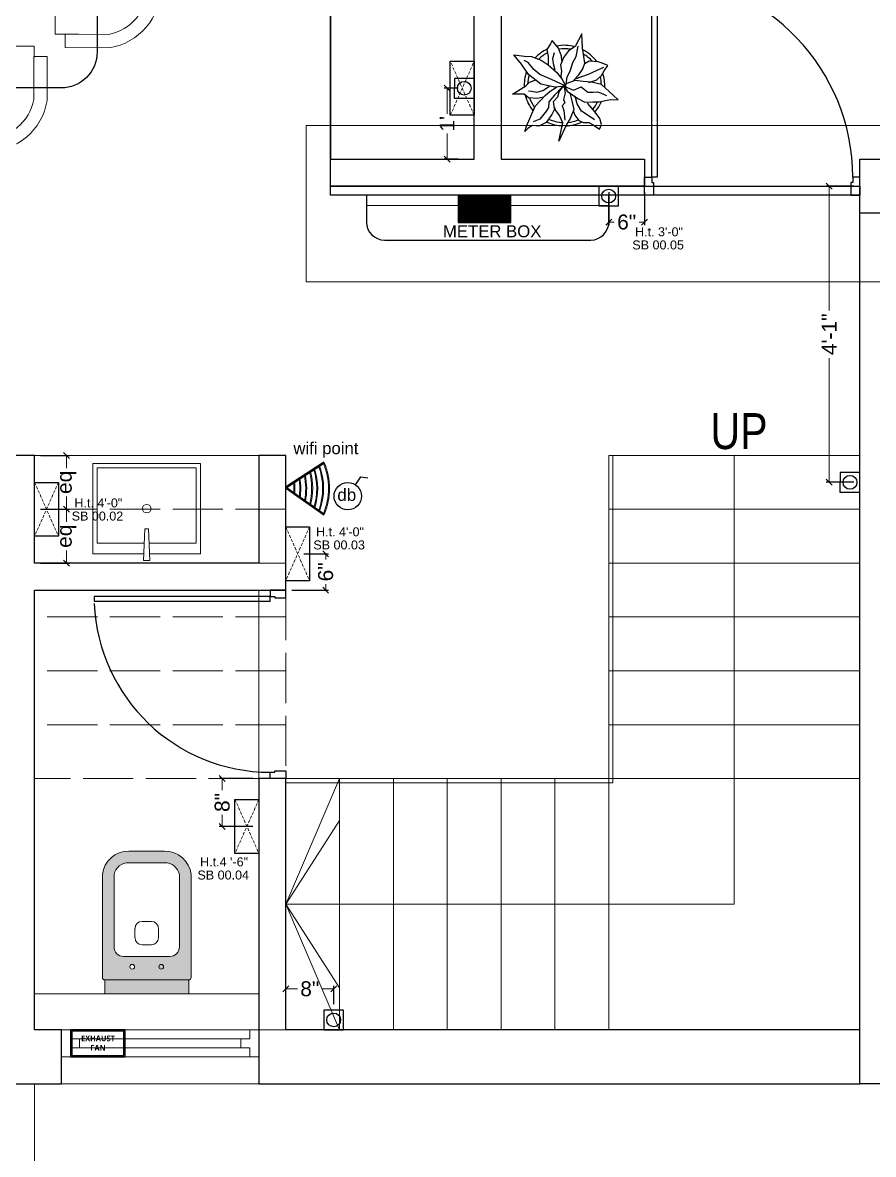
# Model space of a CAD drawing. Header units: millimetres. Extents: x 35877 to 3066687, y -650199 to -40525.
# Drawn here: x 150663.2 to 150805.4, y -178270.7 to -178081.5 of the extents above; entities that cross this region are included whole.
import ezdxf

# ---------------------------------------------------------------- set-up
doc = ezdxf.new("R2010")
doc.units = ezdxf.units.MM
doc.header["$MEASUREMENT"] = 0
doc.header["$PDMODE"] = 35
for name, pattern in [('ACAD_ISO02W100', [15, 12, -3]), ('DASHED', [0.75, 0.5, -0.25]), ('DASHED2', [0.375, 0.25, -0.125])]:
    doc.linetypes.add(name, pattern=pattern)
doc.layers.get('Defpoints').update_dxf_attribs({"color": 220})
for name, color, linetype, lineweight in [('$TD_AUDIT_GENERATED_(A0BDF17)', 32, 'Continuous', 30), ('COLUMN', 1, 'Continuous', 30), ('dim05', 1, 'Continuous', 13), ('el', 7, 'Continuous', 20), ('ELEC-wires', 1, 'DASHED2', 13), ('Electrical', 84, 'Continuous', 30), ('FURNI', 25, 'Continuous', 5), ('FURNITURE', 32, 'Continuous', 9), ('GROUND FLOOR', 7, 'Continuous', 9), ('GROUND FLOOR  ( PLINE )', 251, 'Continuous', 30), ('GROUND FLOOR ( DW_RAIL )', 7, 'Continuous', 9), ('GROUND FLOOR ( STAIR )', 251, 'Continuous', 9), ('wall', 7, 'Continuous', 30), ('XX~SLAB ( BEAM )~ ( DIM )', 7, 'Continuous', 9)]:
    doc.layers.add(name, color=color, linetype=linetype, lineweight=lineweight)
for name, color, linetype in [('AR DOOR', 40, 'Continuous'), ('AR ELE-5', 134, 'Continuous'), ('GROUND FLOOR  ( Text )', 251, 'Continuous'), ('Labels and Texts', 8, 'Continuous'), ('str coll', 6, 'Continuous')]:
    doc.layers.add(name, color=color, linetype=linetype)
doc.layers.add('PDF_INT-ELEC SWITCH BOARD', color=7, linetype='Continuous', true_color=0x00751d)
doc.styles.add('Arial', font='arial.ttf')
doc.styles.add("Cn_BT_0'-0", font='swissc.ttf')
doc.styles.get("Standard").update_dxf_attribs({"font": 'arial.ttf', "height": 6})
doc.dimstyles.new('ISO-25', dxfattribs={"dimtxt": 2.5, "dimasz": 1, "dimexe": 0.5, "dimexo": 1, "dimtad": 0, "dimdec": 1, "dimlunit": 4, "dimtxsty": 'Standard', "dimblk": 'OBLIQUE', "dimcen": 2.5, "dimclrd": 1, "dimclre": 1, "dimclrt": 5, "dimadec": 0, "dimazin": 0, "dimtfac": 1, "dimtdec": 1, "dimtmove": 0, "dimatfit": 3, "dimfxl": 1, "dimlwd": -1, "dimarcsym": 0})

# ---------------------------------------------------------------- blocks, each defined once
blk = doc.blocks.new('*U18')
for points in [[(0, 0), (0, 1120), (-30, 1120), (-30, 0)], [(40, 0), (0, 0), (0, -30), (-10, -30), (-10, -100), (40, -100)], [(-1160, 0), (-1120, 0), (-1120, -30), (-1110, -30), (-1110, -100), (-1160, -100)]]:
    blk.add_lwpolyline(points, close=True)
at = {"layer": 'AR ELE-5', "linetype": 'ByBlock', "ltscale": 15}
blk.add_arc((1.6, -0.7), 1121.6, 92.37301, 179.96526, dxfattribs=at)
blk = doc.blocks.new('SD DSD')
at = {"layer": 'FURNITURE', "color": 9, "true_color": 0xc7c8ca, "transparency": 33554687}
for p, q in [((3348486.7, -514623.32), (3348486.68, -514619.42)), ((3348502.23, -514619.34), (3348502.25, -514623.25)), ((3348486.7, -514623.32), (3348502.25, -514623.25)), ((3348483.69, -514625.26), (3348479.79, -514625.25)), ((3348483.69, -514625.26), (3348483.66, -514640.81)), ((3348505.76, -514625.26), (3348509.66, -514625.25)), ((3348505.76, -514625.26), (3348505.79, -514640.81)), ((3348479.75, -514640.8), (3348483.66, -514640.81)), ((3348509.7, -514640.8), (3348505.79, -514640.81)), ((3348479.75, -514651.77), (3348483.66, -514651.76)), ((3348483.69, -514667.31), (3348483.66, -514651.76)), ((3348505.76, -514667.31), (3348505.79, -514651.76)), ((3348509.7, -514651.77), (3348505.79, -514651.76)), ((3348483.69, -514667.31), (3348479.79, -514667.32)), ((3348505.76, -514667.31), (3348509.66, -514667.32)), ((3348486.7, -514669.25), (3348486.68, -514673.16)), ((3348486.7, -514669.25), (3348502.25, -514669.32)), ((3348502.23, -514673.23), (3348502.25, -514669.32))]:
    blk.add_line(p, q, dxfattribs=at)
at = {"layer": 'FURNITURE', "color": 9, "true_color": 0xc7c8ca, "transparency": 33554687, "flags": 128}
for points in [[(3348502.23, -514621.56), (3348504.46, -514621.55), (3348504.42, -514614.17, 0.853613), (3348484.42, -514614.22), (3348484.46, -514621.65), (3348486.68, -514621.64)], [(3348502.22, -514619.34), (3348502.23, -514621.56), (3348502.2, -514614.36, 0.835758), (3348486.65, -514614.39), (3348486.67, -514619.42), (3348486.68, -514621.64)], [(3348481.97, -514640.8), (3348481.97, -514643.02), (3348474.58, -514643.01, -0.853613), (3348474.58, -514623.01), (3348482.01, -514623.02), (3348482.01, -514625.25)], [(3348507.48, -514640.8), (3348507.48, -514643.02), (3348514.87, -514643.01, 0.853613), (3348514.87, -514623.01), (3348507.44, -514623.02), (3348507.44, -514625.25)], [(3348479.75, -514640.79), (3348481.97, -514640.8), (3348474.77, -514640.78, -0.835758), (3348474.76, -514625.23), (3348479.79, -514625.24), (3348482.01, -514625.25)], [(3348509.7, -514640.79), (3348507.48, -514640.8), (3348514.68, -514640.78, 0.835758), (3348514.69, -514625.23), (3348509.66, -514625.24), (3348507.44, -514625.25)], [(3348481.97, -514651.77), (3348481.97, -514649.55), (3348474.58, -514649.57, 0.853613), (3348474.58, -514669.57), (3348482.01, -514669.55), (3348482.01, -514667.32)], [(3348507.48, -514651.77), (3348507.48, -514649.55), (3348514.87, -514649.57, -0.853613), (3348514.87, -514669.57), (3348507.44, -514669.55), (3348507.44, -514667.32)], [(3348479.75, -514651.78), (3348481.97, -514651.77), (3348474.77, -514651.79, 0.835758), (3348474.76, -514667.34), (3348479.79, -514667.33), (3348482.01, -514667.33)], [(3348509.7, -514651.78), (3348507.48, -514651.77), (3348514.68, -514651.79, -0.835758), (3348514.69, -514667.34), (3348509.66, -514667.33), (3348507.44, -514667.33)], [(3348502.23, -514671.01), (3348504.46, -514671.02), (3348504.42, -514678.4, -0.853613), (3348484.42, -514678.36), (3348484.46, -514670.92), (3348486.68, -514670.93)], [(3348502.22, -514673.23), (3348502.23, -514671.01), (3348502.2, -514678.21, -0.835758), (3348486.65, -514678.18), (3348486.67, -514673.16), (3348486.68, -514670.93)]]:
    blk.add_lwpolyline(points, format="xyb", dxfattribs=at)
at = {"layer": 'FURNITURE', "color": 9, "lineweight": 30, "true_color": 0xc7c8ca, "transparency": 33554687}
blk.add_lwpolyline([(3348506.78, -514676.29), (3348482.68, -514676.29, -0.414214), (3348476.68, -514670.29), (3348476.68, -514622.29, -0.414214), (3348482.68, -514616.29), (3348506.78, -514616.29, -0.414214), (3348512.78, -514622.29), (3348512.78, -514670.29, -0.414214)], format="xyb", close=True, dxfattribs=at)
blk = doc.blocks.new('ARPLS010')
at = {"linetype": 'ByBlock'}
for p, q in [((0.121, 0.605), (-0.013, 0.459)), ((0.179, 0.666), (0.121, 0.605)), ((0.174, 0.573), (0.179, 0.666)), ((0.2, 0.432), (0.174, 0.573)), ((-0.278, 0.467), (-0.295, 0.42)), ((-0.248, 0.54), (-0.278, 0.467)), ((-0.182, 0.493), (-0.248, 0.54)), ((-0.222, 0.484), (-0.164, 0.347)), ((-0.125, 0.459), (-0.182, 0.493)), ((-0.072, 0.404), (-0.125, 0.459)), ((-0.013, 0.459), (-0.044, 0.336)), ((0.077, 0.412), (0.091, 0.447)), ((0.091, 0.447), (0.125, 0.522)), ((0.203, 0.352), (0.2, 0.432)), ((0.409, 0.44), (0.33, 0.38)), ((0.484, 0.459), (0.409, 0.44)), ((0.542, 0.434), (0.484, 0.459)), ((0.533, 0.42), (0.542, 0.434)), ((-0.295, 0.42), (-0.302, 0.309)), ((-0.302, 0.309), (-0.276, 0.258)), ((-0.164, 0.347), (-0.139, 0.295)), ((-0.139, 0.295), (-0.08, 0.131)), ((-0.038, 0.302), (-0.072, 0.404)), ((-0.044, 0.336), (-0.049, 0.232)), ((0.015, 0.209), (0.08, 0.288)), ((0.082, 0.358), (0.077, 0.412)), ((0.08, 0.288), (0.082, 0.358)), ((0.204, 0.254), (0.203, 0.352)), ((0.252, 0.313), (0.216, 0.287)), ((0.33, 0.38), (0.252, 0.313)), ((0.425, 0.373), (0.356, 0.269)), ((0.459, 0.303), (0.485, 0.354)), ((0.459, 0.236), (0.459, 0.303)), ((0.485, 0.354), (0.533, 0.42)), ((-0.469, 0.226), (-0.643, 0.216)), ((-0.643, 0.216), (-0.485, 0.134)), ((-0.359, 0.148), (-0.49, 0.172)), ((-0.362, 0.24), (-0.469, 0.226)), ((-0.278, 0.254), (-0.362, 0.24)), ((-0.287, 0.106), (-0.359, 0.148)), ((-0.21, 0.227), (-0.278, 0.254)), ((-0.132, 0.18), (-0.21, 0.227)), ((-0.063, 0.111), (-0.132, 0.18)), ((-0.049, 0.232), (-0.065, 0.135)), ((0.056, 0.114), (0.015, 0.209)), ((0.068, 0.032), (0.16, 0.165)), ((0.227, 0.157), (0.132, 0.131)), ((0.16, 0.165), (0.204, 0.254)), ((0.318, 0.213), (0.227, 0.157)), ((0.356, 0.269), (0.318, 0.213)), ((0.368, 0.128), (0.432, 0.176)), ((0.432, 0.176), (0.459, 0.236)), ((-0.485, 0.134), (-0.433, 0.051)), ((-0.433, 0.051), (-0.349, -0.011)), ((-0.18, 0.073), (-0.287, 0.106)), ((-0.111, 0.036), (-0.18, 0.073)), ((-0.013, 0.022), (-0.111, 0.036)), ((-0.084, -0.034), (0.007, 0.018)), ((0.003, 0.011), (-0.076, -0.16)), ((-0.065, 0.135), (-0.024, 0.018)), ((-0.024, 0.018), (0.009, 0.005)), ((0.006, -0.002), (0.068, 0.032)), ((0.007, 0.018), (0.02, -0.121)), ((0.009, 0.005), (0.056, 0.114)), ((0.017, -0.002), (0.091, 0.009)), ((0.088, 0.065), (0.187, 0.091)), ((0.091, 0.009), (0.173, -0.011)), ((0.173, -0.011), (0.212, 0.004)), ((0.187, 0.091), (0.297, 0.116)), ((0.212, 0.004), (0.252, -0.03)), ((0.297, 0.116), (0.408, 0.071)), ((0.309, 0.109), (0.368, 0.128)), ((0.309, -0.01), (0.43, 0.006)), ((0.408, 0.071), (0.482, 0.024)), ((0.482, 0.024), (0.689, -0.072)), ((-0.464, -0.073), (-0.558, -0.152)), ((-0.366, -0.036), (-0.464, -0.073)), ((-0.336, -0.142), (-0.413, -0.121)), ((-0.306, -0.033), (-0.366, -0.036)), ((-0.349, -0.011), (-0.256, -0.05)), ((-0.269, -0.135), (-0.336, -0.142)), ((-0.193, -0.113), (-0.269, -0.135)), ((-0.259, -0.2), (-0.168, -0.1)), ((-0.256, -0.05), (-0.185, -0.038)), ((-0.185, -0.038), (-0.114, -0.046)), ((-0.168, -0.1), (-0.084, -0.034)), ((-0.114, -0.046), (-0.093, -0.036)), ((0.02, -0.121), (-0.017, -0.291)), ((0.01, -0.014), (0.017, -0.002)), ((0.078, -0.064), (0.01, -0.014)), ((0.016, -0.023), (0.116, -0.122)), ((0.07, -0.179), (0.018, -0.1)), ((0.138, -0.083), (0.078, -0.064)), ((0.116, -0.122), (0.201, -0.195)), ((0.197, -0.135), (0.138, -0.083)), ((0.283, -0.123), (0.197, -0.135)), ((0.252, -0.03), (0.309, -0.01)), ((0.277, -0.114), (0.357, -0.156)), ((0.37, -0.064), (0.283, -0.123)), ((0.462, -0.021), (0.37, -0.064)), ((0.689, -0.072), (0.462, -0.021)), ((-0.558, -0.152), (-0.517, -0.172)), ((-0.517, -0.172), (-0.447, -0.216)), ((-0.447, -0.216), (-0.363, -0.202)), ((-0.363, -0.202), (-0.263, -0.2)), ((-0.318, -0.29), (-0.259, -0.2)), ((-0.076, -0.16), (-0.138, -0.304)), ((0.059, -0.27), (0.005, -0.185)), ((0.08, -0.342), (0.059, -0.27)), ((0.121, -0.239), (0.07, -0.179)), ((0.184, -0.299), (0.121, -0.239)), ((0.141, -0.261), (0.16, -0.336)), ((0.201, -0.195), (0.272, -0.198)), ((0.272, -0.198), (0.311, -0.225)), ((0.311, -0.225), (0.415, -0.304)), ((0.357, -0.156), (0.455, -0.226)), ((0.455, -0.226), (0.503, -0.317)), ((-0.368, -0.496), (-0.363, -0.408)), ((-0.363, -0.408), (-0.318, -0.29)), ((-0.199, -0.38), (-0.287, -0.45)), ((-0.138, -0.304), (-0.199, -0.38)), ((-0.017, -0.291), (-0.141, -0.446)), ((-0.042, -0.432), (-0.071, -0.352)), ((0.064, -0.446), (0.066, -0.407)), ((0.066, -0.407), (0.08, -0.342)), ((0.16, -0.336), (0.15, -0.445)), ((0.252, -0.362), (0.184, -0.299)), ((0.376, -0.416), (0.252, -0.362)), ((0.502, -0.472), (0.376, -0.416)), ((0.415, -0.304), (0.447, -0.388)), ((0.503, -0.317), (0.494, -0.398)), ((0.494, -0.398), (0.528, -0.452)), ((-0.382, -0.625), (-0.368, -0.496)), ((-0.269, -0.533), (-0.382, -0.625)), ((-0.287, -0.45), (-0.314, -0.498)), ((-0.141, -0.446), (-0.269, -0.533)), ((0.002, -0.48), (-0.042, -0.432)), ((0.104, -0.646), (0.002, -0.48)), ((0.106, -0.5), (0.104, -0.646)), ((0.15, -0.445), (0.106, -0.5)), ((0.567, -0.494), (0.502, -0.472)), ((0.528, -0.452), (0.567, -0.494))]:
    blk.add_line(p, q, dxfattribs=at)
for radius, start, end in [(0.5, 87.2367, 107.9154), (0.458, 91.6596, 104.0784), (0.5, 49.0791, 67.0324), (0.5, 126.2799, 152.7042), (0.458, 130.7647, 148.9789), (0.458, 49.8461, 63.9764), (0.458, 5.0517, 21.9108), (0.5, 1.3782, 25.7565), (0.5, 164.9216, 191.0302), (0.458, 169.9629, 188.6517), (0.458, 334.5625, 357.1532), (0.5, 333.6991, 357.5577), (0.5, 205.1623, 226.3204), (0.458, 207.232, 224.0819), (0.5, 283.5324, 308.8712), (0.458, 289.266, 306.1107), (0.5, 249.553, 272.4234), (0.458, 252.8522, 267.711)]:
    blk.add_arc((0, 0), radius, start, end, dxfattribs=at)
blk = doc.blocks.new('*U20')
for points in [[(0, 0), (0, 1120), (30, 1120), (30, 0)], [(-40, 0), (0, 0), (0, -30), (10, -30), (10, -100), (-40, -100)], [(1160, 0), (1120, 0), (1120, -30), (1110, -30), (1110, -100), (1160, -100)]]:
    blk.add_lwpolyline(points, close=True)
at = {"layer": 'AR ELE-5', "linetype": 'ByBlock', "ltscale": 15}
blk.add_arc((-1.6, -0.7), 1121.6, 0.03474, 87.62699, dxfattribs=at)
blk = doc.blocks.new('A$C3EC62B37')
at = {"layer": 'FURNITURE', "lineweight": 30, "ltscale": 0.25, "true_color": 0xffffff}
h = blk.add_hatch(color=7, dxfattribs=at)
h.dxf.hatch_style = 1
h.paths.add_polyline_path([(-12.22, 0), (-12.22, 2.35), (-26.26, 2.35), (-26.26, 0)])
h.paths.add_polyline_path([(-26.26, 2.35), (-12.22, 2.35, 0.414214), (-11.83, 2.74), (-11.83, 19.96, 0.388639), (-16.24, 23.87), (-22.38, 23.87, 0.379499), (-26.65, 19.96), (-26.65, 2.74, 0.414214)])
h.paths.add_polyline_path([(-15.35, 6.26), (-23.13, 6.26, -0.414214), (-24.7, 7.83), (-24.7, 19.96, -0.349567), (-22.37, 21.91), (-16.24, 21.91, -0.364948), (-13.78, 19.96), (-13.78, 7.83, -0.414214)], flags=16)
h.paths.add_polyline_path([(-18.46, 8.22), (-20.02, 8.22, -0.414214), (-21.2, 9.39), (-21.2, 10.96, -0.414214), (-20.02, 12.13), (-18.46, 12.13, -0.414214), (-17.28, 10.96), (-17.28, 9.39, -0.414214)], flags=0)
h.paths.add_polyline_path([(-22.06, 4.53, -1), (-21.27, 4.53, -1)], flags=16)
at = {"layer": 'FURNITURE', "color": 0, "linetype": 'ByBlock', "lineweight": -2}
for p, q in [((-22.24, 23.87), (-16.24, 23.87)), ((-22.24, 21.91), (-16.24, 21.91)), ((-26.65, 2.74), (-26.65, 19.96)), ((-24.7, 7.83), (-24.7, 19.96)), ((-13.78, 7.83), (-13.78, 19.96)), ((-11.83, 2.74), (-11.83, 19.96)), ((-20.02, 12.13), (-18.46, 12.13)), ((-21.2, 9.39), (-21.2, 10.96)), ((-17.28, 9.39), (-17.28, 10.96)), ((-20.02, 8.22), (-18.46, 8.22)), ((-23.13, 6.26), (-15.35, 6.26)), ((-26.26, 2.35), (-12.22, 2.35)), ((-26.26, 2.35), (-26.26, 0)), ((-12.22, 2.35), (-12.22, 0)), ((-26.26, 0), (-12.22, 0)), ((-26.26, 0), (-12.22, 0))]:
    blk.add_line(p, q, dxfattribs=at)
for centre in [(-21.66, 4.53), (-16.81, 4.53)]:
    blk.add_circle(centre, 0.391, dxfattribs=at)
for centre, radius, start, end in [((-22.31, 19.5), 4.37, 89.0873, 174.0395), ((-16.17, 19.5), 4.37, 5.9605, 90.9127), ((-22.31, 19.48), 2.44, 88.437, 168.6348), ((-16.17, 19.48), 2.44, 11.3652, 91.563), ((-20.02, 10.96), 1.17, 90, 180), ((-18.46, 10.96), 1.17, 0, 90), ((-23.13, 7.83), 1.57, 180, 270), ((-20.02, 9.39), 1.17, 180, 270), ((-18.46, 9.39), 1.17, 270, 0), ((-15.35, 7.83), 1.57, 270, 0), ((-26.26, 2.74), 0.391, 180, 270), ((-12.22, 2.74), 0.391, 270, 0)]:
    blk.add_arc(centre, radius, start, end, dxfattribs=at)
blk = doc.blocks.new('6616')
at = {"color": 242, "linetype": 'DASHED', "true_color": 0xcd2027}
for p, q in [((386784.79, -36915.77), (386775.78, -36911.78)), ((386784.79, -36911.78), (386775.78, -36915.77))]:
    blk.add_line(p, q, dxfattribs=at)
at = {"layer": 'ELEC-wires', "color": 5, "linetype": 'ByBlock', "lineweight": 30, "ltscale": 4}
blk.add_lwpolyline([(386775.78, -36911.78), (386784.79, -36911.78), (386784.79, -36915.77), (386775.78, -36915.77)], close=True, dxfattribs=at)
blk = doc.blocks.new('WIFI')
at = {"layer": '$TD_AUDIT_GENERATED_(A0BDF17)', "lineweight": 13, "true_color": 0xc7c8ca}
h = blk.add_hatch(color=9, dxfattribs=at)
h.dxf.hatch_style = 1
h.paths.add_polyline_path([(3320075.15, -510037.5), (3320075.24, -510037.64, -0.206837), (3320083.72, -510037.64), (3320083.82, -510037.5, 0.208331)])
h.paths.add_polyline_path([(3320075.66, -510038.29), (3320075.76, -510038.44, -0.179121), (3320083.18, -510038.42), (3320083.28, -510038.28, 0.181041)])
h.paths.add_polyline_path([(3320076.19, -510039.11), (3320076.29, -510039.25, -0.151306), (3320082.61, -510039.23), (3320082.71, -510039.09, 0.153663)])
h.paths.add_polyline_path([(3320076.65, -510039.81), (3320076.74, -510039.95, -0.127939), (3320082.13, -510039.93), (3320082.23, -510039.78, 0.130675)])
h.paths.add_polyline_path([(3320077.21, -510040.67), (3320077.31, -510040.82, -0.099586), (3320081.53, -510040.79), (3320081.63, -510040.64, 0.102799)])
h.paths.add_polyline_path([(3320077.79, -510041.56), (3320077.89, -510041.71, -0.070714), (3320080.9, -510041.69), (3320081.01, -510041.54, 0.074439)])
h.paths.add_polyline_path([(3320080.36, -510042.46, 0.045415), (3320078.39, -510042.48), (3320078.5, -510042.64, -0.041129), (3320080.25, -510042.62)])
at = {"layer": '$TD_AUDIT_GENERATED_(A0BDF17)', "color": 5, "lineweight": 53}
for q in [(3320075.15, -510037.5), (3320083.82, -510037.5)]:
    blk.add_line((3320079.34, -510043.93), q, dxfattribs=at)
at = {"layer": '$TD_AUDIT_GENERATED_(A0BDF17)', "lineweight": 13}
for centre, radius, start, end in [((3320079.48, -510047.46), 10.86, 66.4636, 113.5364), ((3320079.48, -510048.46), 10.86, 69.5551, 110.602), ((3320079.48, -510048.46), 10.69, 69.7839, 110.4045), ((3320079.48, -510049.45), 10.86, 72.6901, 107.6338), ((3320079.48, -510049.45), 10.69, 72.9716, 107.3874), ((3320079.48, -510050.29), 10.86, 75.3462, 105.1259), ((3320079.48, -510051.29), 10.86, 78.5929, 102.0702), ((3320079.48, -510051.29), 10.69, 78.9794, 101.7278), ((3320079.48, -510052.28), 10.86, 81.9217, 98.9505), ((3320079.48, -510052.28), 10.69, 82.3715, 98.5509), ((3320079.48, -510053.28), 10.86, 85.3513, 95.7524), ((3320079.48, -510053.28), 10.69, 85.8705, 95.2913)]:
    blk.add_arc(centre, radius, start, end, dxfattribs=at)
at = {"layer": '$TD_AUDIT_GENERATED_(A0BDF17)', "color": 252, "lineweight": 13, "true_color": 0x939598}
blk.add_arc((3320079.48, -510047.46), 10.69, 66.6419, 113.3863, dxfattribs=at)
at = {"layer": 'Labels and Texts', "lineweight": 13}
blk.add_arc((3320079.48, -510050.29), 10.69, 75.6739, 104.837, dxfattribs=at)
blk = doc.blocks.new('_Oblique')
at = {"layer": 'wall', "color": 0, "lineweight": -2}
blk.add_line((-0.5, -0.5), (0.5, 0.5), dxfattribs=at)
blk = doc.blocks.new('*D501')
at = {"layer": 'Defpoints', "color": 0, "lineweight": 0, "transparency": 16777216}
for p in [(150702.67, -178207.85), (150696.54, -178215.85), (150702.67, -178215.85)]:
    blk.add_point(p, dxfattribs=at)
at = {"layer": 'dim05', "color": 1, "linetype": 'Continuous', "lineweight": -2, "transparency": 16777216}
for p, q in [((150701.67, -178207.85), (150696.04, -178207.85)), ((150701.67, -178215.85), (150696.04, -178215.85))]:
    blk.add_line(p, q, dxfattribs=at)
at = {"layer": 'dim05', "color": 1, "linetype": 'Continuous', "transparency": 16777216}
for p, q in [((150696.54, -178207.85), (150696.54, -178209.79)), ((150696.54, -178215.85), (150696.54, -178213.91))]:
    blk.add_line(p, q, dxfattribs=at)
at = {"layer": 'dim05', "color": 1, "transparency": 16777216}
for p, rotation in [((150696.54, -178207.85), 90), ((150696.54, -178215.85), 270)]:
    blk.add_blockref('_Oblique', p, dxfattribs=dict(at, rotation=rotation))
at = {"layer": 'dim05', "color": 5, "lineweight": 25, "transparency": 16777216, "insert": (150696.54, -178211.85), "char_height": 2.5, "attachment_point": 5, "rotation": 90, "style": 'Arial'}
blk.add_mtext('8"', dxfattribs=at)
blk = doc.blocks.new('*D502')
at = {"layer": 'Defpoints', "color": 0, "lineweight": 0, "transparency": 16777216}
for p in [(150665.17, -178153.85), (150665.17, -178162.85), (150670.5, -178162.85)]:
    blk.add_point(p, dxfattribs=at)
at = {"layer": 'dim05', "color": 1, "linetype": 'Continuous', "lineweight": -2, "transparency": 16777216}
for p, q in [((150666.17, -178153.85), (150671, -178153.85)), ((150666.17, -178162.85), (150671, -178162.85))]:
    blk.add_line(p, q, dxfattribs=at)
at = {"layer": 'dim05', "color": 1, "linetype": 'Continuous', "transparency": 16777216}
for p, q in [((150670.5, -178153.85), (150670.5, -178155.97)), ((150670.5, -178162.85), (150670.5, -178160.73))]:
    blk.add_line(p, q, dxfattribs=at)
at = {"layer": 'dim05', "color": 1, "transparency": 16777216}
for p, rotation in [((150670.5, -178153.85), 90), ((150670.5, -178162.85), 270)]:
    blk.add_blockref('_Oblique', p, dxfattribs=dict(at, rotation=rotation))
at = {"layer": 'dim05', "color": 5, "lineweight": 25, "transparency": 16777216, "insert": (150670.5, -178158.35), "char_height": 2.5, "attachment_point": 5, "rotation": 90, "style": 'Arial'}
blk.add_mtext('eq', dxfattribs=at)
blk = doc.blocks.new('*D503')
at = {"layer": 'Defpoints', "color": 0, "lineweight": 0, "transparency": 16777216}
for p in [(150665.17, -178162.85), (150670.5, -178162.85), (150665.17, -178171.85)]:
    blk.add_point(p, dxfattribs=at)
at = {"layer": 'dim05', "color": 1, "linetype": 'Continuous', "lineweight": -2, "transparency": 16777216}
for p, q in [((150666.17, -178162.85), (150671, -178162.85)), ((150666.17, -178171.85), (150671, -178171.85))]:
    blk.add_line(p, q, dxfattribs=at)
at = {"layer": 'dim05', "color": 1, "linetype": 'Continuous', "transparency": 16777216}
for p, q in [((150670.5, -178162.85), (150670.5, -178164.97)), ((150670.5, -178171.85), (150670.5, -178169.73))]:
    blk.add_line(p, q, dxfattribs=at)
at = {"layer": 'dim05', "color": 1, "transparency": 16777216}
for p, rotation in [((150670.5, -178162.85), 90), ((150670.5, -178171.85), 270)]:
    blk.add_blockref('_Oblique', p, dxfattribs=dict(at, rotation=rotation))
at = {"layer": 'dim05', "color": 5, "lineweight": 25, "transparency": 16777216, "insert": (150670.5, -178167.35), "char_height": 2.5, "attachment_point": 5, "rotation": 90, "style": 'Arial'}
blk.add_mtext('eq', dxfattribs=at)
blk = doc.blocks.new('*D520')
at = {"layer": 'Defpoints', "color": 0, "lineweight": 0, "transparency": 16777216}
for p in [(150709.16, -178170.28), (150707.17, -178176.35), (150713.84, -178176.35)]:
    blk.add_point(p, dxfattribs=at)
at = {"layer": 'dim05', "color": 1, "linetype": 'Continuous', "lineweight": -2, "transparency": 16777216}
for p, q in [((150710.16, -178170.28), (150714.34, -178170.28)), ((150708.17, -178176.35), (150714.34, -178176.35))]:
    blk.add_line(p, q, dxfattribs=at)
at = {"layer": 'dim05', "color": 1, "linetype": 'Continuous', "transparency": 16777216}
for p, q in [((150713.84, -178170.28), (150713.84, -178171.25)), ((150713.84, -178176.35), (150713.84, -178175.38))]:
    blk.add_line(p, q, dxfattribs=at)
at = {"layer": 'dim05', "color": 1, "transparency": 16777216}
for p, rotation in [((150713.84, -178170.28), 90), ((150713.84, -178176.35), 270)]:
    blk.add_blockref('_Oblique', p, dxfattribs=dict(at, rotation=rotation))
at = {"layer": 'dim05', "color": 5, "lineweight": 25, "transparency": 16777216, "insert": (150713.84, -178173.31), "char_height": 2.5, "attachment_point": 5, "rotation": 90, "style": 'Arial'}
blk.add_mtext('6"', dxfattribs=at)
blk = doc.blocks.new('*D537')
at = {"layer": 'Defpoints', "color": 0, "lineweight": 0, "transparency": 16777216}
for p in [(150761.17, -178108.85), (150767.17, -178108.85), (150767.17, -178114.85)]:
    blk.add_point(p, dxfattribs=at)
at = {"layer": 'dim05', "color": 1, "linetype": 'Continuous', "lineweight": -2, "transparency": 16777216}
for p, q in [((150761.17, -178109.85), (150761.17, -178115.35)), ((150767.17, -178109.85), (150767.17, -178115.35))]:
    blk.add_line(p, q, dxfattribs=at)
at = {"layer": 'dim05', "color": 1, "linetype": 'Continuous', "transparency": 16777216}
for p, q in [((150761.17, -178114.85), (150762.1, -178114.85)), ((150767.17, -178114.85), (150766.24, -178114.85))]:
    blk.add_line(p, q, dxfattribs=at)
at = {"layer": 'dim05', "color": 1, "transparency": 16777216, "rotation": 180}
blk.add_blockref('_Oblique', (150761.17, -178114.85), dxfattribs=at)
at = {"layer": 'dim05', "color": 1, "transparency": 16777216}
blk.add_blockref('_Oblique', (150767.17, -178114.85), dxfattribs=at)
at = {"layer": 'dim05', "color": 5, "lineweight": 25, "transparency": 16777216, "insert": (150764.17, -178114.85), "char_height": 2.5, "attachment_point": 5, "style": 'Arial'}
blk.add_mtext('6"', dxfattribs=at)
blk = doc.blocks.new('*D549')
at = {"layer": 'Defpoints', "color": 0, "lineweight": 0, "transparency": 16777216}
for p in [(150737.01, -178092.48), (150734.13, -178104.35), (150737.01, -178104.35)]:
    blk.add_point(p, dxfattribs=at)
at = {"layer": 'dim05', "color": 1, "linetype": 'Continuous', "lineweight": -2, "transparency": 16777216}
for p, q in [((150736.01, -178092.48), (150733.63, -178092.48)), ((150736.01, -178104.35), (150733.63, -178104.35))]:
    blk.add_line(p, q, dxfattribs=at)
at = {"layer": 'dim05', "color": 1, "linetype": 'Continuous', "transparency": 16777216}
for p, q in [((150734.13, -178092.48), (150734.13, -178096.76)), ((150734.13, -178104.35), (150734.13, -178100.07))]:
    blk.add_line(p, q, dxfattribs=at)
at = {"layer": 'dim05', "color": 1, "transparency": 16777216}
for p, rotation in [((150734.13, -178092.48), 90), ((150734.13, -178104.35), 270)]:
    blk.add_blockref('_Oblique', p, dxfattribs=dict(at, rotation=rotation))
at = {"layer": 'dim05', "color": 5, "lineweight": 25, "transparency": 16777216, "insert": (150734.13, -178098.42), "char_height": 2.5, "attachment_point": 5, "rotation": 90, "style": 'Arial'}
blk.add_mtext("1'", dxfattribs=at)
blk = doc.blocks.new('*D553')
at = {"layer": 'Defpoints', "color": 0, "lineweight": 0, "transparency": 16777216}
for p in [(150803.17, -178108.85), (150798.05, -178158.34), (150803.17, -178158.34)]:
    blk.add_point(p, dxfattribs=at)
at = {"layer": 'dim05', "color": 1, "linetype": 'Continuous', "lineweight": -2, "transparency": 16777216}
for p, q in [((150802.17, -178108.85), (150797.55, -178108.85)), ((150802.17, -178158.34), (150797.55, -178158.34))]:
    blk.add_line(p, q, dxfattribs=at)
at = {"layer": 'dim05', "color": 1, "linetype": 'Continuous', "transparency": 16777216}
for p, q in [((150798.05, -178108.85), (150798.05, -178129.6)), ((150798.05, -178158.34), (150798.05, -178137.59))]:
    blk.add_line(p, q, dxfattribs=at)
at = {"layer": 'dim05', "color": 1, "transparency": 16777216}
for p, rotation in [((150798.05, -178108.85), 90), ((150798.05, -178158.34), 270)]:
    blk.add_blockref('_Oblique', p, dxfattribs=dict(at, rotation=rotation))
at = {"layer": 'dim05', "color": 5, "lineweight": 25, "transparency": 16777216, "insert": (150798.05, -178133.6), "char_height": 2.5, "attachment_point": 5, "rotation": 90, "style": 'Arial'}
blk.add_mtext('4\'-1"', dxfattribs=at)
blk = doc.blocks.new('*D564')
at = {"layer": 'Defpoints', "color": 0, "lineweight": 0, "transparency": 16777216}
for p in [(150707.17, -178243), (150707.17, -178246.54), (150715.18, -178246.54)]:
    blk.add_point(p, dxfattribs=at)
at = {"layer": 'dim05', "color": 1, "linetype": 'Continuous', "lineweight": -2, "transparency": 16777216}
for p, q in [((150707.17, -178245.54), (150707.17, -178242.5)), ((150715.18, -178245.54), (150715.18, -178242.5))]:
    blk.add_line(p, q, dxfattribs=at)
at = {"layer": 'dim05', "color": 1, "linetype": 'Continuous', "transparency": 16777216}
for p, q in [((150707.17, -178243), (150709.11, -178243)), ((150715.18, -178243), (150713.24, -178243))]:
    blk.add_line(p, q, dxfattribs=at)
at = {"layer": 'dim05', "color": 1, "transparency": 16777216, "rotation": 180}
blk.add_blockref('_Oblique', (150707.17, -178243), dxfattribs=at)
at = {"layer": 'dim05', "color": 1, "transparency": 16777216}
blk.add_blockref('_Oblique', (150715.18, -178243), dxfattribs=at)
at = {"layer": 'dim05', "color": 5, "lineweight": 25, "transparency": 16777216, "insert": (150711.18, -178243), "char_height": 2.5, "attachment_point": 5, "style": 'Arial'}
blk.add_mtext('8"', dxfattribs=at)
blk = doc.blocks.new('A$C1B9B2090')
at = {"layer": 'Electrical', "ltscale": 10}
blk.add_line((0, 4.97), (10.08, 4.97), dxfattribs=at)
at = {"layer": 'Electrical', "ltscale": 2}
for points in [[(0, 0), (10.08, 0), (10.08, 4.97), (0, 4.97)], [(0.25, 0.25), (9.83, 0.25), (9.83, 4.72), (0.25, 4.72)]]:
    blk.add_lwpolyline(points, close=True, dxfattribs=at)
at = {"layer": 'Electrical', "ltscale": 2, "insert": (1.5, 3.92), "char_height": 1.05, "width": 7.1646, "attachment_point": 1}
blk.add_mtext('\\pxqc;{\\fMalgun Gothic|b1|i0|c0|p34;\\W5.565;\\C0;\\W1;EXHAUST \\P\\W7.7995;\\W1;FAN}', dxfattribs=at)

msp = doc.modelspace()

# ---------------------------------------------------------------- hatches: boundary and pattern name
at = {"layer": 'el', "ltscale": 10, "true_color": 0x939598, "transparency": 33554687}
h = msp.add_hatch(dxfattribs=at)
h.set_pattern_fill('ANSI31', color=252, scale=0.3)
h.set_pattern_definition([(45, (-3169820.269493, 332033.58557), (-0.0265165042945, 0.0265165042945), [])])
h.paths.add_polyline_path([(150744.791, -178114.896), (150744.791, -178110.349), (150735.976, -178110.349), (150735.976, -178114.896)])

# ---------------------------------------------------------------- linework, layer by layer
at = {"layer": 'COLUMN', "transparency": 33554687}
msp.add_lwpolyline([(150818.167, -178104.349), (150818.167, -178113.349), (150803.167, -178113.349), (150803.167, -178104.349)], close=True, dxfattribs=at)
at = {"layer": 'FURNI', "lineweight": 0, "transparency": 33554687}
msp.add_lwpolyline([(150710.569, -178098.711), (150822.938, -178098.711), (150822.938, -178124.837), (150710.569, -178124.837)], close=True, dxfattribs=at)
at = {"layer": 'FURNITURE', "lineweight": 30, "transparency": 33554687}
for p, q in [((150714.667, -178104.349), (150714.667, -177996.349)), ((150720.667, -178110.349), (150720.667, -178114.849)), ((150761.167, -178114.849), (150761.167, -178110.349)), ((150723.667, -178117.849), (150758.167, -178117.849))]:
    msp.add_line(p, q, dxfattribs=at)
for points in [[(150714.667, -178104.349), (150738.667, -178104.349), (150738.667, -178068.347), (150714.667, -178068.347)], [(150714.667, -178108.849), (150803.167, -178108.849), (150803.167, -178110.349), (150714.667, -178110.349)]]:
    msp.add_lwpolyline(points, close=True, dxfattribs=at)
at = {"layer": 'FURNITURE', "lineweight": 5, "transparency": 33554687}
msp.add_lwpolyline([(150720.667, -178110.349), (150761.167, -178110.349), (150761.167, -178112.061), (150720.667, -178112.061)], close=True, dxfattribs=at)
at = {"layer": 'FURNITURE', "transparency": 33554687}
for points in [[(150683.42, -178170.308), (150674.909, -178170.294), (150674.917, -178155.2), (150692.917, -178155.22), (150692.909, -178170.314), (150684.396, -178170.309)], [(150683.507, -178168.508), (150675.63, -178168.494), (150675.637, -178155.92), (150692.197, -178155.94), (150692.19, -178168.513), (150684.311, -178168.508)]]:
    msp.add_lwpolyline(points, dxfattribs=at)
at = {"layer": 'FURNITURE', "color": 1, "lineweight": 30, "ltscale": 4, "transparency": 33554687}
msp.add_lwpolyline([(150718.812, -178158.754), (150719.731, -178157.429), (150720.914, -178157.616)], dxfattribs=at)
at = {"layer": 'FURNITURE', "transparency": 33554687}
msp.add_lwpolyline([(150684.196, -178166.092), (150683.625, -178166.092), (150683.367, -178171.388), (150684.447, -178171.389)], close=True, dxfattribs=at)
at = {"layer": 'FURNITURE', "color": 1, "lineweight": 30, "ltscale": 4, "transparency": 33554687}
msp.add_circle((150717.528, -178160.652), 2.291, dxfattribs=at)
at = {"layer": 'FURNITURE', "transparency": 33554687}
msp.add_circle((150683.913, -178162.747), 0.72, dxfattribs=at)
at = {"layer": 'FURNITURE', "lineweight": 30, "transparency": 33554687}
for centre, start, end in [((150723.667, -178114.849), 180, 270), ((150758.167, -178114.849), 270, 0)]:
    msp.add_arc(centre, 3, start, end, dxfattribs=at)
at = {"layer": 'GROUND FLOOR', "transparency": 33554687}
for p, q in [((150738.667, -177975.349), (150738.667, -178104.349)), ((150743.167, -177975.349), (150743.167, -178104.349)), ((150738.667, -178104.349), (150714.667, -178104.349)), ((150714.667, -178108.849), (150714.667, -178104.349)), ((150743.167, -178104.349), (150761.167, -178104.349)), ((150803.167, -178104.349), (150803.167, -178258.849)), ((150831.667, -178104.349), (150803.167, -178104.349)), ((150761.167, -178108.849), (150714.667, -178108.849)), ((150702.667, -178171.849), (150702.667, -178153.849)), ((150707.167, -178176.349), (150707.167, -178153.849)), ((150702.667, -178258.849), (150702.667, -178176.349)), ((150707.167, -178249.849), (150707.167, -178207.849)), ((150803.167, -178249.849), (150669.667, -178249.849)), ((150902.167, -178258.849), (150501.667, -178258.849)), ((150665.167, -178258.849), (150665.167, -178371.099))]:
    msp.add_line(p, q, dxfattribs=at)
at = {"layer": 'GROUND FLOOR', "color": 5, "transparency": 33554687}
msp.add_line((150707.167, -178176.349), (150665.167, -178176.349), dxfattribs=at)
at = {"layer": 'GROUND FLOOR', "transparency": 33554687}
msp.add_lwpolyline([(150761.167, -178153.849), (150761.167, -178207.849), (150707.167, -178207.849)], dxfattribs=at)
at = {"layer": 'GROUND FLOOR  ( PLINE )', "lineweight": 0, "transparency": 33554687}
msp.add_line((150702.667, -178243.849), (150665.167, -178243.849), dxfattribs=at)
at = {"layer": 'GROUND FLOOR  ( PLINE )', "transparency": 33554687}
for points in [[(150665.167, -177966.349), (150797.167, -177966.349), (150797.167, -177975.349), (150743.167, -177975.349), (150743.167, -178104.349), (150767.167, -178104.349), (150767.167, -178108.849), (150714.667, -178108.849), (150714.667, -178104.349), (150738.667, -178104.349), (150738.667, -177975.349), (150665.167, -177975.349)], [(150803.167, -178249.849), (150707.167, -178249.849), (150707.167, -178207.849), (150702.667, -178207.849), (150702.667, -178258.849), (150803.167, -178258.849)]]:
    msp.add_lwpolyline(points, close=True, dxfattribs=at)
for points in [[(150807.667, -178236.349), (150836.162, -178236.349), (150836.162, -178240.849), (150807.667, -178240.849), (150807.667, -178258.849), (150803.167, -178258.849), (150803.167, -178104.349), (150831.667, -178104.349), (150831.667, -178108.849), (150818.167, -178108.849)], [(150665.167, -178249.849), (150665.167, -178176.349), (150707.167, -178176.349), (150707.167, -178153.849), (150702.667, -178153.849), (150702.667, -178171.849), (150665.167, -178171.849), (150665.167, -178153.849), (150660.667, -178153.849), (150660.667, -178249.849), (150633.667, -178249.849), (150633.667, -178258.849), (150665.167, -178258.849)], [(150665.167, -178258.849), (150665.167, -178258.849), (150669.667, -178258.849), (150669.667, -178249.849), (150665.167, -178249.849)]]:
    msp.add_lwpolyline(points, dxfattribs=at)
at = {"layer": 'GROUND FLOOR ( DW_RAIL )', "transparency": 33554687}
msp.add_lwpolyline([(150702.667, -178249.849), (150701.167, -178249.849), (150701.167, -178251.349), (150699.667, -178251.349), (150699.667, -178252.849), (150672.667, -178252.849), (150672.667, -178251.349), (150671.167, -178251.349), (150671.167, -178249.849), (150669.667, -178249.849), (150669.667, -178254.349), (150671.167, -178254.349), (150671.167, -178252.849), (150672.667, -178252.849), (150672.667, -178251.349), (150699.667, -178251.349), (150699.667, -178252.849), (150701.167, -178252.849), (150701.167, -178254.349), (150702.667, -178254.349), (150702.667, -178249.849), (150669.667, -178249.849), (150669.667, -178254.349), (150702.667, -178254.349)], close=True, dxfattribs=at)
at = {"layer": 'GROUND FLOOR ( STAIR )', "color": 5, "linetype": 'ACAD_ISO02W100', "ltscale": 0.7, "transparency": 33554687}
for p, q in [((150707.167, -178153.849), (150665.167, -178153.849)), ((150707.167, -178162.849), (150665.167, -178162.849)), ((150707.167, -178171.849), (150665.167, -178171.849)), ((150707.167, -178176.349), (150707.167, -178207.849)), ((150707.167, -178180.849), (150665.167, -178180.849)), ((150707.167, -178189.849), (150665.167, -178189.849)), ((150707.167, -178198.849), (150665.167, -178198.849)), ((150702.667, -178207.849), (150665.167, -178207.849))]:
    msp.add_line(p, q, dxfattribs=at)
at = {"layer": 'GROUND FLOOR ( STAIR )', "transparency": 33554687}
for p, q in [((150803.167, -178153.849), (150761.167, -178153.849)), ((150761.167, -178153.849), (150761.167, -178249.849)), ((150803.167, -178162.849), (150761.167, -178162.849)), ((150803.167, -178171.849), (150761.167, -178171.849)), ((150803.167, -178180.849), (150761.167, -178180.849)), ((150803.167, -178189.849), (150761.167, -178189.849)), ((150803.167, -178198.849), (150761.167, -178198.849)), ((150803.167, -178207.849), (150707.167, -178207.849)), ((150716.167, -178207.849), (150716.167, -178249.849)), ((150725.167, -178207.849), (150725.167, -178249.849)), ((150734.167, -178207.849), (150734.167, -178249.849)), ((150743.167, -178207.849), (150743.167, -178249.849)), ((150752.167, -178207.849), (150752.167, -178249.849))]:
    msp.add_line(p, q, dxfattribs=at)
msp.add_lwpolyline([(150707.167, -178228.849), (150716.167, -178207.849), (150716.167, -178214.849), (150707.167, -178228.849), (150716.167, -178249.849), (150716.167, -178242.849), (150707.167, -178228.849), (150782.167, -178228.849), (150782.167, -178153.849)], dxfattribs=at)
msp.add_lwpolyline([(150707.167, -178207.849), (150761.167, -178207.849), (150761.167, -178153.849), (150761.867, -178153.849), (150761.867, -178208.549), (150707.167, -178208.549)], close=True, dxfattribs=at)
at = {"layer": 'PDF_INT-ELEC SWITCH BOARD', "color": 40, "lineweight": 30, "true_color": 0xffc61a, "transparency": 33554687}
msp.add_line((150735.976, -178110.349), (150744.791, -178114.896), dxfattribs=at)
msp.add_lwpolyline([(150744.791, -178114.896), (150744.791, -178110.349), (150735.976, -178110.349), (150735.976, -178114.896)], close=True, dxfattribs=at)
at = {"layer": 'XX~SLAB ( BEAM )~ ( DIM )', "transparency": 33554687}
for p, q in [((150767.167, -178108.849), (150767.167, -178110.349)), ((150665.167, -178153.849), (150702.667, -178153.849))]:
    msp.add_line(p, q, dxfattribs=at)
at = {"layer": 'XX~SLAB ( BEAM )~ ( DIM )', "color": 6, "lineweight": 30, "transparency": 33554687}
for points in [[(150735.34, -178094.139), (150738.659, -178094.139), (150738.676, -178090.829), (150735.357, -178090.829)], [(150759.49, -178112.159), (150762.809, -178112.159), (150762.826, -178108.849), (150759.507, -178108.849)], [(150799.84, -178159.999), (150803.158, -178159.999), (150803.175, -178156.689), (150799.857, -178156.689)], [(150713.507, -178249.849), (150716.826, -178249.849), (150716.843, -178246.538), (150713.525, -178246.538)]]:
    msp.add_lwpolyline(points, close=True, dxfattribs=at)
for centre in [(150737.012, -178092.484), (150761.163, -178110.504), (150801.512, -178158.344), (150715.18, -178248.193)]:
    msp.add_circle(centre, 1.155, dxfattribs=at)

# ---------------------------------------------------------------- block references
at = {"transparency": 33554687, "xscale": 13.47973786482115, "yscale": 13.47973786482115, "zscale": 13.47973786482115, "rotation": 270.106449045987}
msp.add_blockref('ARPLS010', (150753.764, -178092.045), dxfattribs=at)
at = {"color": 1, "lineweight": 35, "transparency": 33554687, "rotation": 270}
msp.add_blockref('WIFI', (660751.097, 3141920.111), dxfattribs=at)
at = {"transparency": 33554687, "xscale": 0.9052782660299882, "yscale": 0.9052782660299882, "zscale": 0.9052782660299882}
msp.add_blockref('A$C1B9B2090', (150671.167, -178254.349), dxfattribs=at)
at = {"layer": 'AR DOOR', "linetype": 'ByBlock', "lineweight": -2, "transparency": 33554687, "extrusion": (0, 0, -1), "xscale": -0.02999999999997555, "yscale": 0.02999999999997555, "zscale": -0.02999999999997555}
msp.add_blockref('*U20', (-150768.367, -178107.349), dxfattribs=at)
at = {"layer": 'AR DOOR', "linetype": 'ByBlock', "lineweight": -2, "transparency": 33554687, "extrusion": (0, 0, -1), "xscale": -0.02624999999989069, "yscale": 0.02624999999989069, "zscale": -0.02624999999989069, "rotation": 270}
msp.add_blockref('*U18', (-150704.542, -178177.399), dxfattribs=at)
at = {"layer": 'el', "color": 1, "transparency": 33554687}
for p, rotation in [((187650.451, 208687.803), 270), ((113753.383, -564943.136), 90), ((113795.383, -564950.567), 90), ((113786.896, -564996.136), 90)]:
    msp.add_blockref('6616', p, dxfattribs=dict(at, rotation=rotation))
at = {"layer": 'FURNITURE', "transparency": 33554687}
msp.add_blockref('A$C3EC62B37', (150703.156, -178243.849), dxfattribs=at)
at = {"layer": 'str coll', "lineweight": 35, "transparency": 33554687}
msp.add_blockref('SD DSD', (-3197837.162, 336583.861), dxfattribs=at)

# ---------------------------------------------------------------- texts
at = {"layer": 'Electrical', "color": 5, "transparency": 33554687}
for s, height, p in [('METER BOX ', 2, (150733.454, -178117.39)), ('SB 00.05', 1.5, (150765.118, -178119.419)), ('wifi point', 2, (150708.444, -178153.642, 0.029)), ('SB 00.02 ', 1.5, (150671.369, -178164.733)), ('SB 00.03 ', 1.5, (150711.779, -178169.557)), ('SB 00.04 ', 1.5, (150692.398, -178224.727))]:
    msp.add_text(s, height=height, dxfattribs=at).set_placement(p)
at = {"layer": 'Electrical', "color": 240, "true_color": 0xed1f24, "transparency": 33554687}
for s, p in [('H.t. 3\'-0"', (150765.569, -178117.221)), ('H.t. 4\'-0"', (150671.82, -178162.536)), ('H.t. 4\'-0"', (150712.23, -178167.359)), ('H.t.4 \'-6"', (150692.849, -178222.529))]:
    msp.add_text(s, height=1.5, dxfattribs=at).set_placement(p)
at = {"layer": 'Electrical', "color": 1, "transparency": 33554687, "insert": (150718.95, -178159.416), "char_height": 2.0357, "attachment_point": 3}
msp.add_mtext_dynamic_manual_height_columns('db', width=2.03575, gutter_width=0.679, heights=[2.601], dxfattribs=at)
at = {"layer": 'GROUND FLOOR  ( Text )', "transparency": 33554687, "insert": (150782.955, -178149.823), "char_height": 6, "attachment_point": 5, "style": "Cn_BT_0'-0"}
msp.add_mtext('UP', dxfattribs=at)

# ---------------------------------------------------------------- dimensions: what is measured, and where the dimension line sits
at = {"layer": 'dim05', "color": 27, "lineweight": 25, "true_color": 0x7d5120, "transparency": 33554687}
for base, p1, p2, override, picture, middle in [((150734.129, -178104.349), (150737.012, -178092.484), (150737.008, -178104.349), {"dimdec": 0, "dimtxsty": 'Arial'}, '*D549', (150734.129, -178098.416)), ((150798.046, -178158.344), (150803.167, -178108.849), (150803.167, -178158.344), {"dimdec": 0, "dimtxsty": 'Arial'}, '*D553', (150798.046, -178133.596)), ((150713.841, -178176.349), (150709.16, -178170.279), (150707.167, -178176.349), {"dimtxsty": 'Arial'}, '*D520', (150713.841, -178173.314)), ((150696.543, -178215.849), (150702.667, -178207.849), (150702.667, -178215.849), {"dimtxsty": 'Arial'}, '*D501', (150696.543, -178211.849))]:
    dim = msp.add_linear_dim(base=base, p1=p1, p2=p2, angle=90, dimstyle='ISO-25', override=override, dxfattribs=at)
    dim.commit()
    dim.dimension.update_dxf_attribs({"geometry": picture, "text_midpoint": middle})
for base, p1, p2, override, picture, middle in [((150767.167, -178114.854), (150761.167, -178108.849), (150767.167, -178108.849), {"dimdec": 0, "dimtxsty": 'Arial'}, '*D537', (150764.167, -178114.854)), ((150707.167, -178242.997), (150715.184, -178246.538), (150707.167, -178246.538), {"dimtxsty": 'Arial'}, '*D564', (150711.175, -178242.997))]:
    dim = msp.add_linear_dim(base=base, p1=p1, p2=p2, dimstyle='ISO-25', override=override, dxfattribs=at)
    dim.commit()
    dim.dimension.update_dxf_attribs({"geometry": picture, "text_midpoint": middle})
for p1, angle, picture, middle in [((150665.167, -178153.849), 90, '*D502', (150670.496, -178158.349)), ((150665.167, -178171.849), 270, '*D503', (150670.496, -178167.349))]:
    dim = msp.add_linear_dim(base=(150670.496, -178162.849), p1=p1, p2=(150665.167, -178162.849), angle=angle, text='eq', dimstyle='ISO-25', override={"dimtxsty": 'Arial'}, dxfattribs=at)
    dim.commit()
    dim.dimension.update_dxf_attribs({"geometry": picture, "text_midpoint": middle})

doc.saveas('drawing.dxf')
